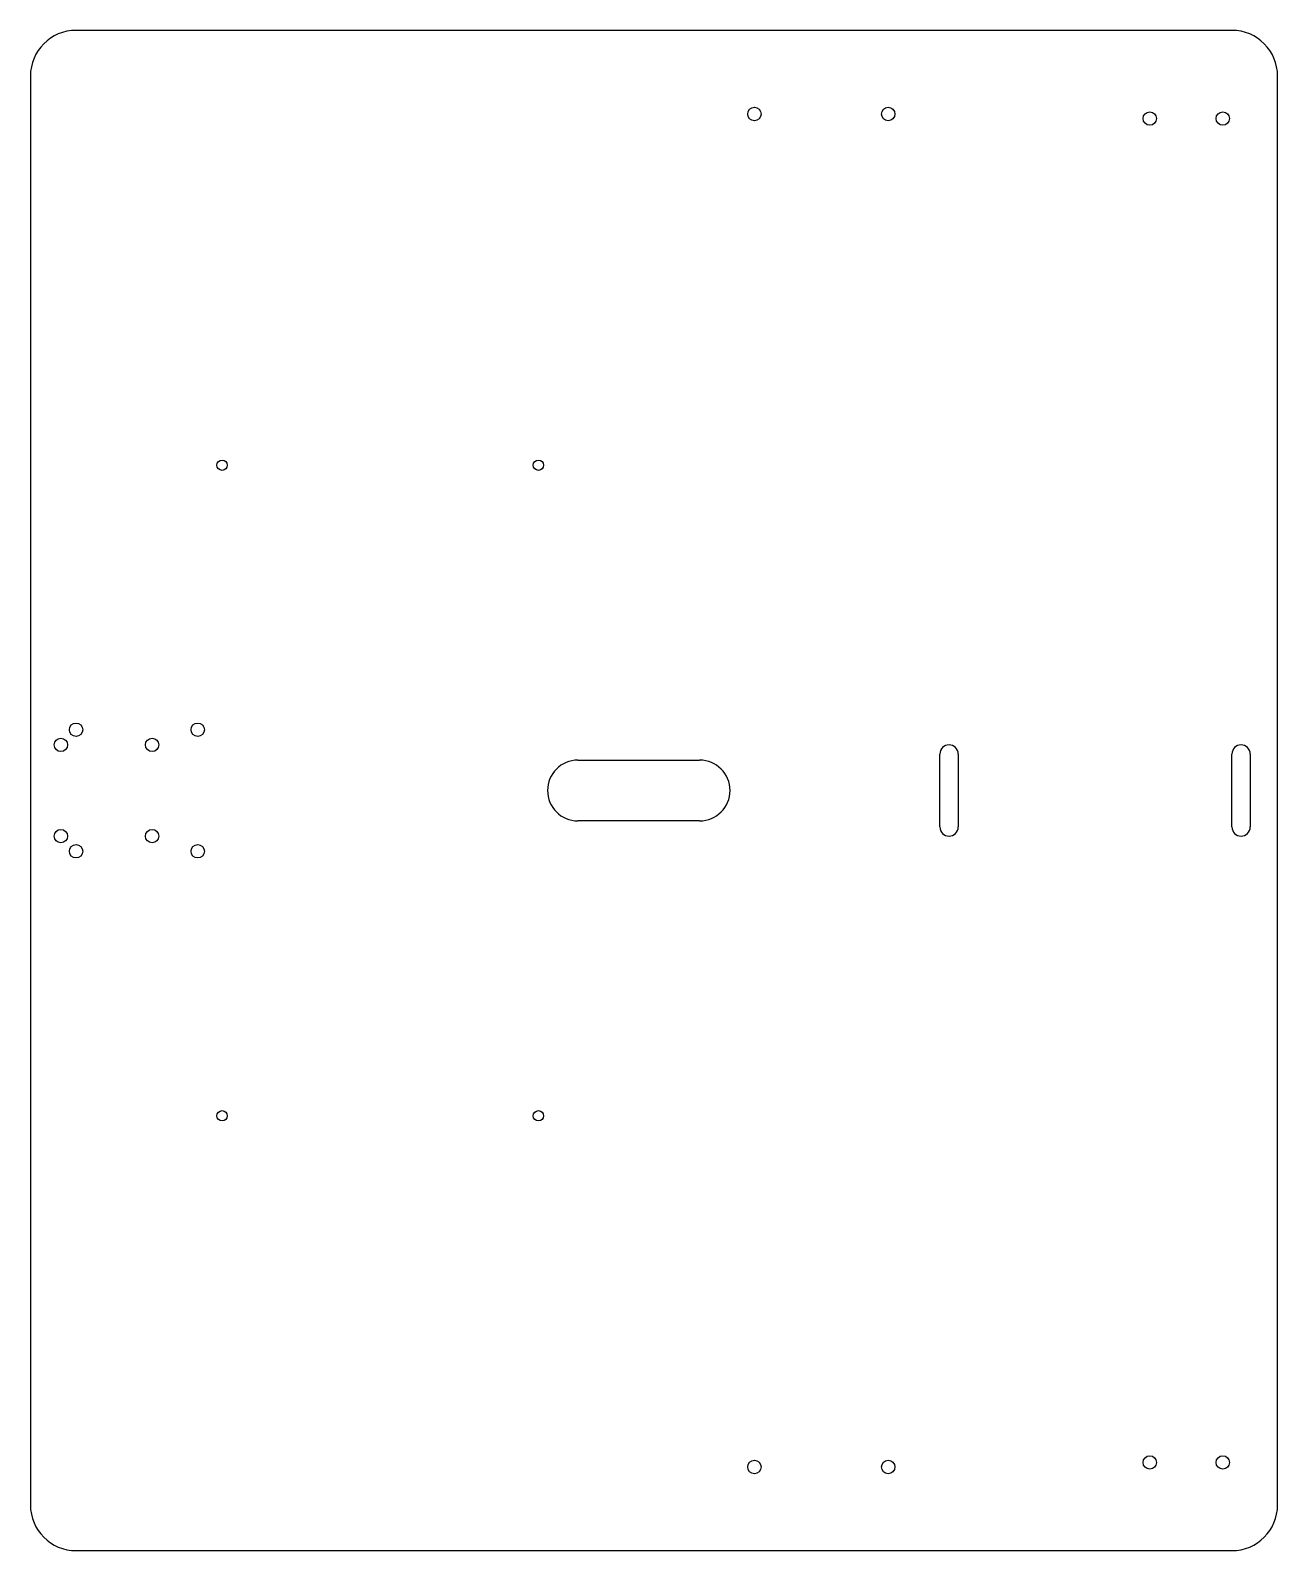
# Model space of a CAD drawing. Header units: millimetres. Extents: x -260 to 150, y -250 to 250.
import ezdxf

# ---------------------------------------------------------------- set-up
doc = ezdxf.new("R2010")
doc.units = ezdxf.units.MM

msp = doc.modelspace()

# ---------------------------------------------------------------- linework, layer by layer
for p, q in [((135, 250), (-245, 250)), ((-260, 235), (-260, -235)), ((150, -235), (150, 235)), ((-80, 10), (-40, 10)), ((39, -12), (39, 12)), ((45, 12), (45, -12)), ((135, -12), (135, 12)), ((141, 12), (141, -12)), ((-40, -10), (-80, -10)), ((-245, -250), (135, -250))]:
    msp.add_line(p, q)
for centre, radius in [((-22, 222.5), 2.2), ((22, 222.5), 2.2), ((108, 221), 2.2), ((132, 221), 2.2), ((-197, 107), 1.7), ((-93, 107), 1.7), ((-245, 20), 2.2), ((-205, 20), 2.2), ((-250, 15), 2.2), ((-220, 15), 2.2), ((-250, -15), 2.2), ((-220, -15), 2.2), ((-245, -20), 2.2), ((-205, -20), 2.2), ((-197, -107), 1.7), ((-93, -107), 1.7), ((108, -221), 2.2), ((132, -221), 2.2), ((-22, -222.5), 2.2), ((22, -222.5), 2.2)]:
    msp.add_circle(centre, radius)
for centre, radius, start, end in [((-245, 235), 15, 90, 180), ((135, 235), 15, 0, 90), ((42, 12), 3, -360, -180), ((138, 12), 3, -360, -180), ((-80, 0), 10, -270, -90), ((-40, 0), 10, -90, 90), ((42, -12), 3, -180, 0), ((138, -12), 3, -180, 0), ((-245, -235), 15, -180, -90), ((135, -235), 15, -90, 0)]:
    msp.add_arc(centre, radius, start, end)

doc.saveas('drawing.dxf')
